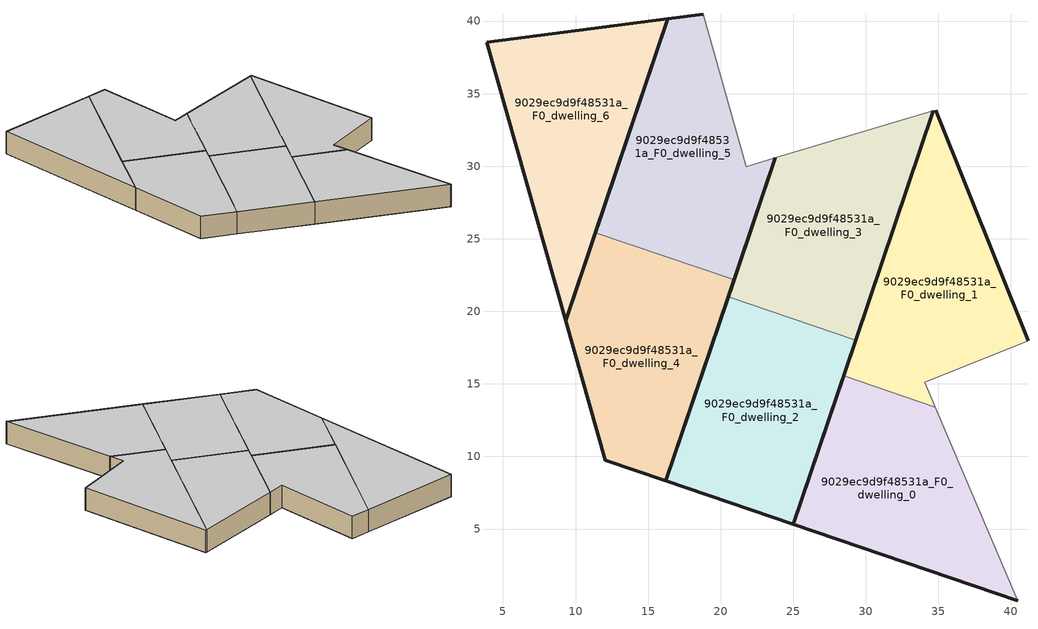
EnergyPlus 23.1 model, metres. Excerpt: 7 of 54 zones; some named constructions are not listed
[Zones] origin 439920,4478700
9029ec9d9f48531a_F0_dwelling_0
 floor ground (EU_floor_Construction): 40.48,0.07 34.8,13.4 28.47,15.54 25,5.33 z0
 wall outside (EU_wall_Construction): 40.48,0.07 25,5.33 28.47,15.54 z0:3
 wall to 9029ec9d9f48531a_F0_dwelling_1 (EU_wall_Construction): 28.47,15.54 34.8,13.4 z0:3
 wall adiabatic (EU_wall_Construction): 34.8,13.4 40.48,0.07 z0:3
 ceiling to 9029ec9d9f48531a_F1_dwelling_0 (EU_floor_Construction): 34.8,13.4 40.48,0.07 25,5.33 28.47,15.54 z3
9029ec9d9f48531a_F0_dwelling_1
 floor ground (EU_floor_Construction): 41.18,17.97 34.84,33.86 34.66,33.81 28.47,15.54 34.8,13.4 34.07,15.12 z0
 wall outside (EU_wall_Construction): 28.47,15.54 34.66,33.81 / 34.84,33.86 41.18,17.97 z0:3
 wall adiabatic (EU_wall_Construction): 34.66,33.81 34.84,33.86 / 41.18,17.97 34.07,15.12 34.8,13.4 z0:3
 ceiling to 9029ec9d9f48531a_F1_dwelling_1 (EU_floor_Construction): 34.84,33.86 41.18,17.97 34.07,15.12 34.8,13.4 28.47,15.54 34.66,33.81 z3
9029ec9d9f48531a_F0_dwelling_2
 floor ground (EU_floor_Construction): 25,5.33 29.31,18.02 20.52,21 16.22,8.32 z0
 wall outside (EU_wall_Construction): 29.31,18.02 25,5.33 16.22,8.32 20.52,21 z0:3
 wall to 9029ec9d9f48531a_F0_dwelling_3 (EU_wall_Construction): 20.52,21 29.31,18.02 z0:3
 ceiling to 9029ec9d9f48531a_F1_dwelling_2 (EU_floor_Construction): 29.31,18.02 25,5.33 16.22,8.32 20.52,21 z3
9029ec9d9f48531a_F0_dwelling_3
 floor ground (EU_floor_Construction): 29.31,18.02 34.66,33.81 23.77,30.58 20.52,21 z0
 wall outside (EU_wall_Construction): 34.66,33.81 29.31,18.02 / 20.52,21 23.77,30.58 z0:3
 wall adiabatic (EU_wall_Construction): 23.77,30.58 34.66,33.81 z0:3
 ceiling to 9029ec9d9f48531a_F1_dwelling_3 (EU_floor_Construction): 34.66,33.81 29.31,18.02 20.52,21 23.77,30.58 z3
9029ec9d9f48531a_F0_dwelling_4
 floor ground (EU_floor_Construction): 16.22,8.32 20.92,22.19 11.37,25.43 9.32,19.36 12.05,9.73 z0
 wall outside (EU_wall_Construction): 20.92,22.19 16.22,8.32 12.05,9.73 9.32,19.36 11.37,25.43 z0:3
 wall to 9029ec9d9f48531a_F0_dwelling_5 (EU_wall_Construction): 11.37,25.43 20.92,22.19 z0:3
 ceiling to 9029ec9d9f48531a_F1_dwelling_4 (EU_floor_Construction): 20.92,22.19 16.22,8.32 12.05,9.73 9.32,19.36 11.37,25.43 z3
9029ec9d9f48531a_F0_dwelling_5
 floor ground (EU_floor_Construction): 20.92,22.19 23.77,30.58 21.75,29.98 18.79,40.46 16.37,40.15 11.37,25.43 z0
 wall outside (EU_wall_Construction): 23.77,30.58 20.92,22.19 / 11.37,25.43 16.37,40.15 18.79,40.46 z0:3
 wall adiabatic (EU_wall_Construction): 18.79,40.46 21.75,29.98 23.77,30.58 z0:3
 ceiling to 9029ec9d9f48531a_F1_dwelling_5 (EU_floor_Construction): 18.79,40.46 21.75,29.98 23.77,30.58 20.92,22.19 11.37,25.43 16.37,40.15 z3
9029ec9d9f48531a_F0_dwelling_6
 floor ground (EU_floor_Construction): 9.32,19.36 16.37,40.15 3.86,38.55 z0
 wall outside (EU_wall_Construction): 9.32,19.36 3.86,38.55 16.37,40.15 9.32,19.36 z0:3
 ceiling to 9029ec9d9f48531a_F1_dwelling_6 (EU_floor_Construction): 16.37,40.15 9.32,19.36 3.86,38.55 z3
[SCHEDULE:FILE] Column Number=1; Rows to Skip at Top=0; Number of Hours of Data=8760; Column Separator=Comma; Interpolate to Timestep=No; Minutes per Item=60; Adjust Schedule for Daylight Savings=Yes
Name | File
EU_Step8_GainSchedule_9029ec9d9f48531a_F3_dwelling_2_f000 | ../../schedules/9029ec9d9f48531a/9029ec9d9f48531a_F3_dwelling_2_f000_gain.csv
EU_Step8_GainSchedule_9029ec9d9f48531a_F3_dwelling_3_f000 | ../../schedules/9029ec9d9f48531a/9029ec9d9f48531a_F3_dwelling_3_f000_gain.csv
EU_Step8_GainSchedule_9029ec9d9f48531a_F3_dwelling_4_f000 | ../../schedules/9029ec9d9f48531a/9029ec9d9f48531a_F3_dwelling_4_f000_gain.csv
EU_Step8_GainSchedule_9029ec9d9f48531a_F3_dwelling_5_f000 | ../../schedules/9029ec9d9f48531a/9029ec9d9f48531a_F3_dwelling_5_f000_gain.csv
EU_Step8_GainSchedule_9029ec9d9f48531a_F3_dwelling_6_f000 | ../../schedules/9029ec9d9f48531a/9029ec9d9f48531a_F3_dwelling_6_f000_gain.csv
EU_Step8_GainSchedule_9029ec9d9f48531a_F4_dwelling_0_f000 | ../../schedules/9029ec9d9f48531a/9029ec9d9f48531a_F4_dwelling_0_f000_gain.csv
EU_Step8_GainSchedule_9029ec9d9f48531a_F4_dwelling_1_f000 | ../../schedules/9029ec9d9f48531a/9029ec9d9f48531a_F4_dwelling_1_f000_gain.csv
EU_Step8_GainSchedule_9029ec9d9f48531a_F4_dwelling_2_f000 | ../../schedules/9029ec9d9f48531a/9029ec9d9f48531a_F4_dwelling_2_f000_gain.csv
EU_Step8_GainSchedule_9029ec9d9f48531a_F4_dwelling_3_f000 | ../../schedules/9029ec9d9f48531a/9029ec9d9f48531a_F4_dwelling_3_f000_gain.csv
EU_Step8_GainSchedule_9029ec9d9f48531a_F4_dwelling_4_f000 | ../../schedules/9029ec9d9f48531a/9029ec9d9f48531a_F4_dwelling_4_f000_gain.csv
EU_Step8_GainSchedule_9029ec9d9f48531a_F4_dwelling_5_f000 | ../../schedules/9029ec9d9f48531a/9029ec9d9f48531a_F4_dwelling_5_f000_gain.csv
EU_Step8_GainSchedule_9029ec9d9f48531a_F4_dwelling_6_f000 | ../../schedules/9029ec9d9f48531a/9029ec9d9f48531a_F4_dwelling_6_f000_gain.csv
EU_Step8_GainSchedule_9029ec9d9f48531a_F5_dwelling_0_f000 | ../../schedules/9029ec9d9f48531a/9029ec9d9f48531a_F5_dwelling_0_f000_gain.csv
EU_Step8_GainSchedule_9029ec9d9f48531a_F5_dwelling_1_f000 | ../../schedules/9029ec9d9f48531a/9029ec9d9f48531a_F5_dwelling_1_f000_gain.csv
EU_Step8_GainSchedule_9029ec9d9f48531a_F5_dwelling_2_f000 | ../../schedules/9029ec9d9f48531a/9029ec9d9f48531a_F5_dwelling_2_f000_gain.csv
EU_Step8_GainSchedule_9029ec9d9f48531a_F5_dwelling_3_f000 | ../../schedules/9029ec9d9f48531a/9029ec9d9f48531a_F5_dwelling_3_f000_gain.csv
EU_Step8_GainSchedule_9029ec9d9f48531a_F5_dwelling_4_f000 | ../../schedules/9029ec9d9f48531a/9029ec9d9f48531a_F5_dwelling_4_f000_gain.csv
EU_Step8_GainSchedule_9029ec9d9f48531a_F5_dwelling_5_f000 | ../../schedules/9029ec9d9f48531a/9029ec9d9f48531a_F5_dwelling_5_f000_gain.csv
EU_Step8_GainSchedule_9029ec9d9f48531a_F5_dwelling_6_f000 | ../../schedules/9029ec9d9f48531a/9029ec9d9f48531a_F5_dwelling_6_f000_gain.csv
